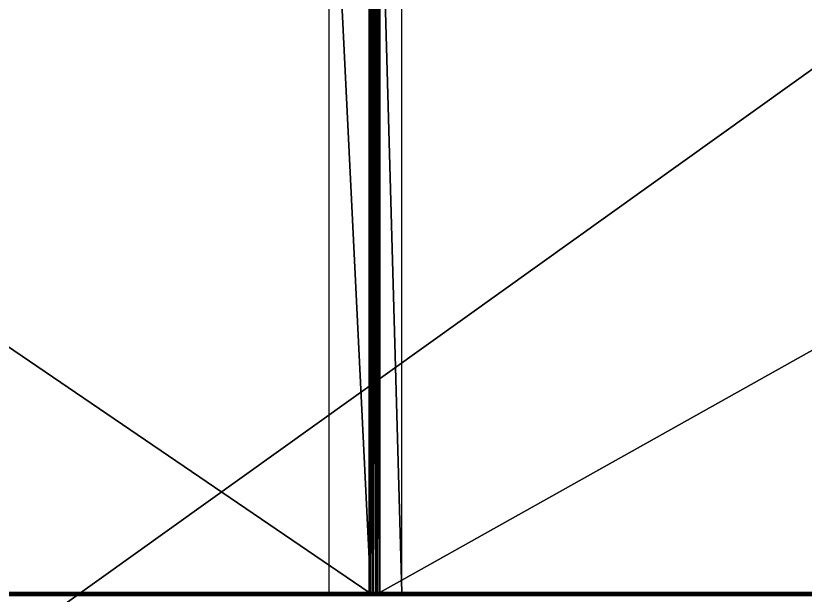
# Model space of a CAD drawing. Extents: x -683 to 86, y -225 to -3.
# Drawn here: x -194.9 to -124.2, y -114.2 to -62.4 of the extents above; entities that cross this region are included whole.
import ezdxf

# ---------------------------------------------------------------- set-up
doc = ezdxf.new("R2010")
doc.units = 0
doc.header["$MEASUREMENT"] = 0
doc.layers.get('0').update_dxf_attribs({"linetype": 'CONTINUOUS'})

msp = doc.modelspace()

# ---------------------------------------------------------------- linework, layer by layer
for points in [[(-56.735, -19.311, -12.591), (-325.08, -17.108, -7.264), (-325.08, -211.232, -7.264)], [(-56.735, -19.311, -12.591), (-325.08, -211.232, -7.264), (-56.735, -209.029, -12.591)], [(-163.123, -113.967, 146.837), (-163.123, -37.591, 146.837), (-166.873, -37.591, 145.626)], [(-163.123, -113.967, 146.837), (-166.873, -37.591, 145.626), (-166.873, -113.967, 145.626)], [(-163.244, -37.556, 146.894), (-163.244, -113.967, 146.894), (-162.944, -113.967, 146.909)], [(-163.244, -37.556, 146.894), (-162.944, -113.967, 146.909), (-162.945, -37.574, 146.909)], [(-163.123, -37.591, 146.837), (-162.859, -113.967, 146.886), (-162.857, -37.587, 146.885)], [(-163.123, -37.591, 146.837), (-163.123, -113.967, 146.837), (-162.859, -113.967, 146.886)], [(-162.945, -37.574, 146.909), (-162.944, -113.967, 146.909), (-162.665, -113.967, 146.871)], [(-162.945, -37.574, 146.909), (-162.665, -113.967, 146.871), (-162.66, -37.587, 146.873)], [(-162.857, -37.587, 146.885), (-162.859, -113.967, 146.886), (-162.556, -113.967, 146.882)], [(-162.857, -37.587, 146.885), (-162.556, -113.967, 146.882), (-162.552, -37.572, 146.885)], [(-162.66, -37.587, 146.873), (-162.665, -113.967, 146.871), (-162.468, -113.967, 146.797)], [(-162.66, -37.587, 146.873), (-162.468, -113.967, 146.797), (-162.468, -37.591, 146.797)], [(-162.552, -37.572, 146.885), (-162.556, -113.967, 146.882), (-162.291, -113.967, 146.836)], [(-162.552, -37.572, 146.885), (-162.291, -113.967, 146.836), (-162.291, -37.551, 146.836)], [(-162.468, -37.591, 146.797), (-162.468, -113.967, 146.797), (-160.322, -113.967, 145.229)], [(-162.468, -37.591, 146.797), (-160.322, -113.967, 145.229), (-160.322, -37.591, 145.229)], [(-289.004, -114.102, 128.859), (-163.244, -114.102, 146.894), (-163.244, -113.967, 146.894)], [(-289.004, -114.102, 128.859), (-163.244, -113.967, 146.894), (-289.004, -113.967, 128.859)], [(-289.004, -114.238, 128.859), (-163.244, -114.238, 146.894), (-163.244, -114.102, 146.894)], [(-289.004, -114.238, 128.859), (-163.244, -114.102, 146.894), (-289.004, -114.102, 128.859)], [(-163.123, -113.967, 146.837), (-166.873, -113.967, 145.626), (-166.873, -114.102, 145.626)], [(-163.123, -113.967, 146.837), (-166.873, -114.102, 145.626), (-163.123, -114.102, 146.837)], [(-163.123, -114.102, 146.837), (-166.873, -114.102, 145.626), (-166.873, -114.238, 145.626)], [(-163.123, -114.102, 146.837), (-166.873, -114.238, 145.626), (-163.123, -114.238, 146.837)], [(-163.244, -113.967, 146.894), (-163.244, -114.102, 146.894), (-162.931, -114.102, 146.909)], [(-163.244, -113.967, 146.894), (-162.931, -114.102, 146.909), (-162.944, -113.967, 146.909)], [(-163.244, -114.102, 146.894), (-163.244, -114.238, 146.894), (-162.931, -114.238, 146.909)], [(-163.244, -114.102, 146.894), (-162.931, -114.238, 146.909), (-162.931, -114.102, 146.909)], [(-163.123, -113.967, 146.837), (-163.123, -114.102, 146.837), (-162.847, -114.102, 146.887)], [(-163.123, -113.967, 146.837), (-162.847, -114.102, 146.887), (-162.859, -113.967, 146.886)], [(-163.123, -114.102, 146.837), (-163.123, -114.238, 146.837), (-162.847, -114.238, 146.887)], [(-163.123, -114.102, 146.837), (-162.847, -114.238, 146.887), (-162.847, -114.102, 146.887)], [(-162.665, -113.967, 146.871), (-162.944, -113.967, 146.909), (-162.931, -114.102, 146.909)], [(-162.665, -113.967, 146.871), (-162.931, -114.102, 146.909), (-162.669, -114.102, 146.876)], [(-162.669, -114.102, 146.876), (-162.931, -114.102, 146.909), (-162.931, -114.238, 146.909)], [(-162.669, -114.102, 146.876), (-162.931, -114.238, 146.909), (-162.669, -114.238, 146.876)], [(-162.556, -113.967, 146.882), (-162.859, -113.967, 146.886), (-162.847, -114.102, 146.887)], [(-162.556, -113.967, 146.882), (-162.847, -114.102, 146.887), (-162.566, -114.102, 146.887)], [(-162.847, -114.102, 146.887), (-162.847, -114.238, 146.887), (-162.566, -114.238, 146.887)], [(-162.847, -114.102, 146.887), (-162.566, -114.238, 146.887), (-162.566, -114.102, 146.887)], [(-162.468, -113.967, 146.797), (-162.665, -113.967, 146.871), (-162.669, -114.102, 146.876)], [(-162.468, -113.967, 146.797), (-162.669, -114.102, 146.876), (-162.468, -114.102, 146.797)], [(-162.468, -114.238, 146.797), (-162.468, -114.102, 146.797), (-162.669, -114.102, 146.876)], [(-162.468, -114.238, 146.797), (-162.669, -114.102, 146.876), (-162.669, -114.238, 146.876)], [(-162.291, -113.967, 146.836), (-162.556, -113.967, 146.882), (-162.566, -114.102, 146.887)], [(-162.291, -113.967, 146.836), (-162.566, -114.102, 146.887), (-162.291, -114.102, 146.836)], [(-162.291, -114.238, 146.836), (-162.291, -114.102, 146.836), (-162.566, -114.102, 146.887)], [(-162.291, -114.238, 146.836), (-162.566, -114.102, 146.887), (-162.566, -114.238, 146.887)], [(-162.468, -114.102, 146.797), (-160.322, -114.102, 145.229), (-160.322, -113.967, 145.229)], [(-162.468, -114.102, 146.797), (-160.322, -113.967, 145.229), (-162.468, -113.967, 146.797)], [(-162.468, -114.238, 146.797), (-160.322, -114.238, 145.229), (-160.322, -114.102, 145.229)], [(-162.468, -114.238, 146.797), (-160.322, -114.102, 145.229), (-162.468, -114.102, 146.797)], [(7.658, -113.967, 91.678), (-162.291, -113.967, 146.836), (-162.291, -114.102, 146.836)], [(7.658, -113.967, 91.678), (-162.291, -114.102, 146.836), (7.658, -114.102, 91.678)], [(7.658, -114.102, 91.678), (-162.291, -114.102, 146.836), (-162.291, -114.238, 146.836)], [(7.658, -114.102, 91.678), (-162.291, -114.238, 146.836), (7.658, -114.238, 91.678)]]:
    msp.add_3dface(points)
at = {"color": 250}
for points in [[(6.846, -19.245, 91.942), (-162.291, -37.551, 146.836), (-162.291, -113.967, 146.836)], [(6.846, -19.245, 91.942), (-162.291, -113.967, 146.836), (7.658, -113.967, 91.678)]]:
    msp.add_3dface(points, dxfattribs=at)
at = {"color": 250, "true_color": 0x393939}
for points in [[(-289.004, -28.367, 128.859), (-289.004, -113.967, 128.859), (-163.244, -113.967, 146.894)], [(-289.004, -28.367, 128.859), (-163.244, -113.967, 146.894), (-163.244, -37.556, 146.894)]]:
    msp.add_3dface(points, dxfattribs=at)

doc.saveas('drawing.dxf')
